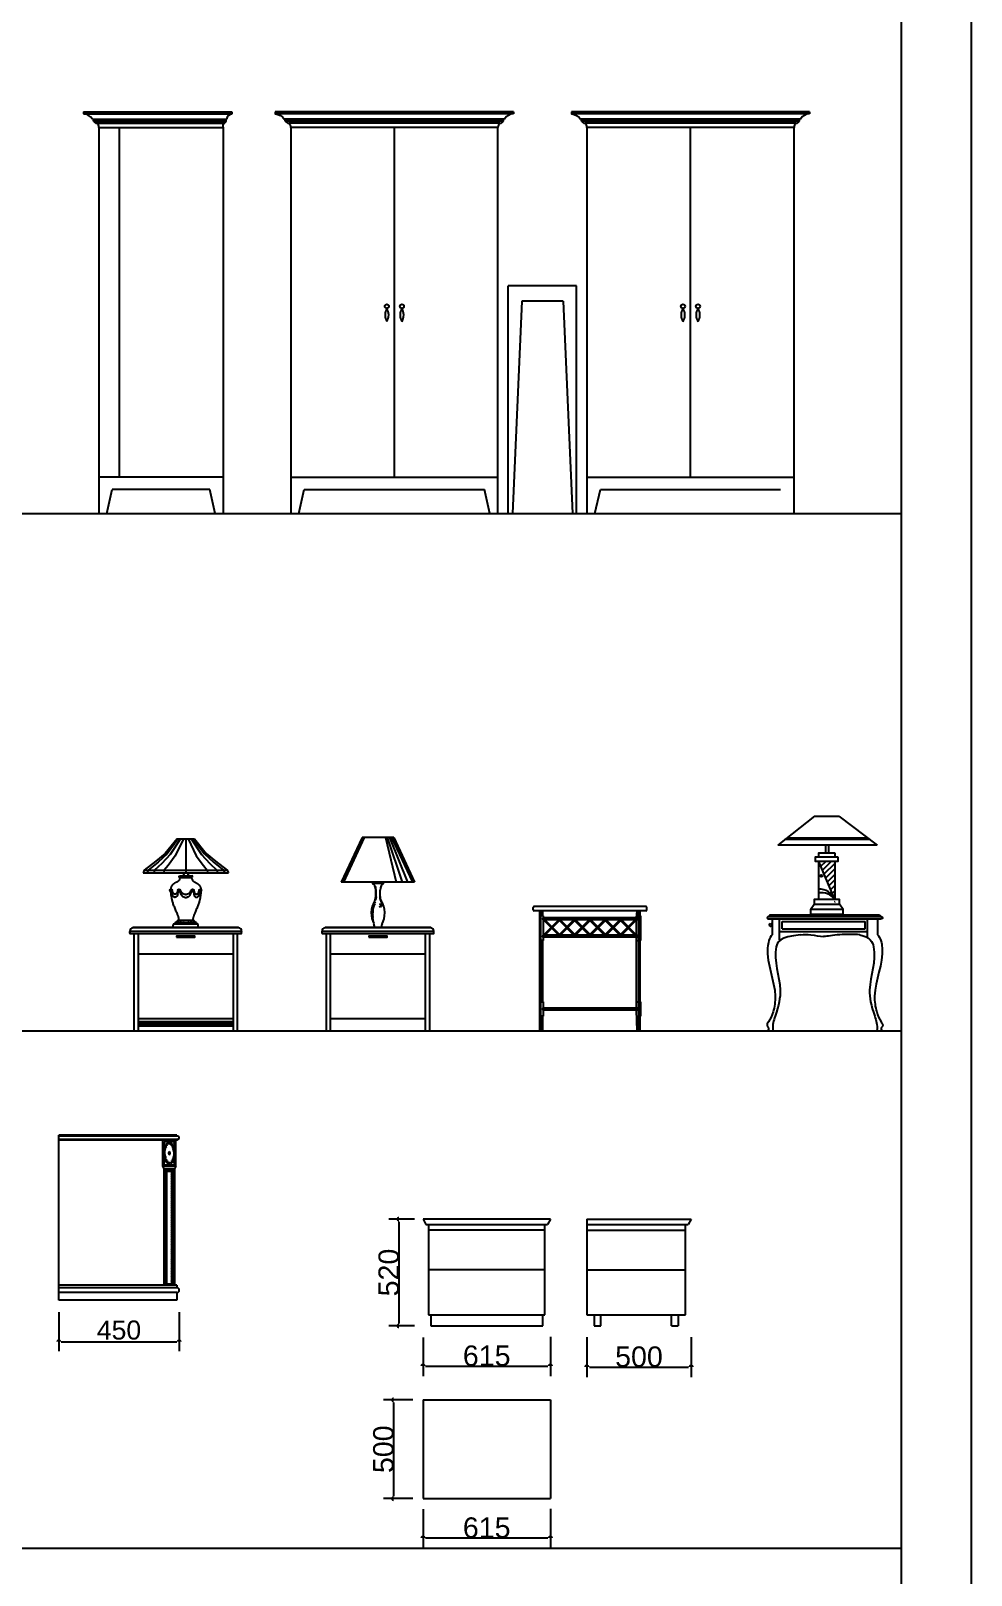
# Model space of a CAD drawing. Header units: inches. Extents: x 6.9 to 49.4, y 11.8 to 36.5.
# Drawn here: x 44.82 to 49.37, y 17.29 to 24.76 of the extents above; entities that cross this region are included whole.
import ezdxf

# ---------------------------------------------------------------- set-up
doc = ezdxf.new("R2010")
doc.units = ezdxf.units.IN
doc.header["$MEASUREMENT"] = 0
for name, color, linetype in [('02', 2, 'Continuous'), ('1', 1, 'Continuous'), ('4', 4, 'Continuous'), ('kadrbm', 4, 'Continuous')]:
    doc.layers.add(name, color=color, linetype=linetype)
doc.styles.get("Standard").update_dxf_attribs({"font": 'arial.ttf'})

# ---------------------------------------------------------------- blocks, each defined once
blk = doc.blocks.new('kadrbm')
at = {"layer": 'kadrbm', "color": 4}
blk.add_lwpolyline([(0, 0), (0, 24.7972), (21, 24.7972), (21, 0), (0, 0)], close=True, dxfattribs=at)
blk.add_lwpolyline([(20.6631, 0.3257), (20.6631, 24.4603), (0.3369, 24.4603), (0.3369, 0.3257), (20.6631, 0.3257)], dxfattribs=at)

msp = doc.modelspace()

# ---------------------------------------------------------------- linework, layer by layer
at = {"layer": '02'}
for p, q in [((45.5723, 20.8509), (45.5723, 20.6869)), ((46.4235, 20.8574), (46.3231, 20.6425)), ((46.4345, 20.8574), (46.3342, 20.6425)), ((46.5773, 20.8574), (46.4235, 20.8574)), ((46.5375, 20.8574), (46.5884, 20.6425)), ((46.5456, 20.8574), (46.6169, 20.6425)), ((46.5566, 20.8574), (46.644, 20.6425)), ((46.5663, 20.8574), (46.6667, 20.6425)), ((46.5773, 20.8574), (46.6777, 20.6425)), ((48.8762, 20.8474), (48.4659, 20.8477)), ((48.8664, 20.8548), (48.4753, 20.8551)), ((45.372, 20.6999), (45.7727, 20.6999)), ((45.3907, 20.6999), (45.386, 20.6869)), ((45.4216, 20.6999), (45.4185, 20.6869)), ((45.4683, 20.6999), (45.4666, 20.6869)), ((45.6764, 20.6999), (45.6781, 20.6869)), ((45.7231, 20.6999), (45.7262, 20.6869)), ((45.754, 20.6999), (45.7587, 20.6869)), ((45.5433, 20.6649), (45.6013, 20.6649)), ((46.6777, 20.6425), (46.3231, 20.6425)), ((46.4745, 20.6379), (46.5264, 20.6379)), ((46.4745, 20.6379), (46.4745, 20.6337)), ((46.4745, 20.6337), (46.4745, 20.6337)), ((46.4895, 20.5727), (46.4895, 20.6037)), ((46.4919, 20.5727), (46.4919, 20.6037)), ((46.5114, 20.5727), (46.5114, 20.6037)), ((46.5264, 20.6379), (46.5264, 20.6337)), ((46.5264, 20.6337), (46.5264, 20.6337)), ((46.51, 20.5213), (46.5109, 20.5262)), ((46.512, 20.5191), (46.51, 20.5213)), ((46.5109, 20.5262), (46.5135, 20.524)), ((46.5112, 20.5346), (46.5128, 20.5413)), ((46.5137, 20.5311), (46.5112, 20.5346)), ((46.5135, 20.524), (46.512, 20.5191)), ((46.5127, 20.5413), (46.5151, 20.5378)), ((46.5168, 20.5246), (46.5137, 20.5311)), ((46.5151, 20.5378), (46.519, 20.5293)), ((46.519, 20.5293), (46.5168, 20.5246)), ((45.5243, 20.4469), (45.6203, 20.4469)), ((45.5357, 20.4579), (45.609, 20.4579)), ((47.2867, 20.3595), (47.2867, 20.4795)), ((47.2897, 20.4795), (47.2897, 20.5039)), ((47.2967, 20.4795), (47.2967, 20.5039)), ((47.2997, 20.4695), (47.2997, 20.4795)), ((47.7497, 20.4695), (47.2997, 20.4695)), ((47.2997, 20.3855), (47.2997, 20.4595)), ((47.3735, 20.4595), (47.2997, 20.3857)), ((47.3735, 20.3857), (47.2997, 20.4595)), ((47.7497, 20.4595), (47.2997, 20.4595)), ((47.3809, 20.3857), (47.3071, 20.4595)), ((47.3809, 20.4595), (47.3071, 20.3857)), ((47.3735, 20.4595), (47.4473, 20.3857)), ((47.3735, 20.3857), (47.4473, 20.4595)), ((47.3809, 20.3857), (47.4547, 20.4595)), ((47.3809, 20.4595), (47.4547, 20.3857)), ((47.521, 20.4595), (47.4473, 20.3857)), ((47.521, 20.3857), (47.4473, 20.4595)), ((47.5284, 20.3857), (47.4547, 20.4595)), ((47.5284, 20.4595), (47.4547, 20.3857)), ((47.521, 20.4595), (47.5948, 20.3857)), ((47.521, 20.3857), (47.5948, 20.4595)), ((47.5284, 20.3857), (47.6022, 20.4595)), ((47.5284, 20.4595), (47.6022, 20.3857)), ((47.6686, 20.4595), (47.5948, 20.3857)), ((47.6686, 20.3857), (47.5948, 20.4595)), ((47.676, 20.3857), (47.6022, 20.4595)), ((47.676, 20.4595), (47.6022, 20.3857)), ((47.6686, 20.4595), (47.7424, 20.3857)), ((47.6686, 20.3857), (47.7424, 20.4595)), ((47.676, 20.3857), (47.7497, 20.4595)), ((47.676, 20.4595), (47.7497, 20.3857)), ((47.7497, 20.4695), (47.7527, 20.5039)), ((47.7497, 20.4795), (47.7697, 20.4795)), ((47.7497, 20.3855), (47.7497, 20.4595)), ((47.7597, 19.9239), (47.7597, 20.5039)), ((48.3873, 20.4758), (48.9308, 20.4758)), ((48.4405, 20.3637), (48.4405, 20.4642)), ((48.4525, 20.4522), (48.8535, 20.4522)), ((48.4525, 20.4162), (48.4525, 20.4522)), ((48.8535, 20.4162), (48.8535, 20.4522)), ((48.8655, 20.3734), (48.8655, 20.4642)), ((45.8423, 20.4029), (45.3023, 20.4029)), ((45.8273, 20.4209), (45.3173, 20.4209)), ((45.3423, 20.3939), (45.3423, 19.9239)), ((45.8023, 19.9239), (45.8023, 20.3939)), ((46.7704, 20.4029), (46.2304, 20.4029)), ((46.7554, 20.4209), (46.2454, 20.4209)), ((46.2704, 20.3939), (46.2704, 19.9239)), ((46.4838, 20.4251), (46.4838, 20.4239)), ((46.5171, 20.4251), (46.5171, 20.4239)), ((46.7304, 19.9239), (46.7304, 20.3939)), ((47.7497, 20.3855), (47.2997, 20.3855)), ((47.2997, 20.3595), (47.2997, 20.3755)), ((47.7497, 20.3755), (47.2997, 20.3755)), ((47.7497, 20.0339), (47.7497, 20.3755)), ((48.4008, 20.4388), (48.4047, 20.4388)), ((48.4008, 20.4322), (48.4047, 20.4322)), ((48.4405, 20.4042), (48.8655, 20.4042)), ((48.4525, 20.4162), (48.8535, 20.4162)), ((47.2897, 20.0639), (47.2897, 20.3595)), ((47.2967, 20.0639), (47.2967, 20.3595)), ((47.7497, 20.3595), (47.7697, 20.3595)), ((45.8023, 20.2939), (45.3423, 20.2939)), ((46.7304, 20.2939), (46.2704, 20.2939)), ((47.2867, 19.9939), (47.2867, 20.0639)), ((47.2997, 20.0339), (47.2997, 20.0639)), ((47.7497, 20.0339), (47.2997, 20.0339)), ((47.7497, 20.0239), (47.2997, 20.0239)), ((47.2997, 19.9939), (47.2997, 20.0239)), ((47.7497, 20.0639), (47.7697, 20.0639)), ((47.7527, 19.9239), (47.7497, 20.0239)), ((45.3423, 19.9839), (45.8023, 19.9839)), ((45.3423, 19.9684), (45.8023, 19.9684)), ((45.3423, 19.9638), (45.8023, 19.9638)), ((45.3423, 19.9538), (45.8023, 19.9538)), ((45.3423, 19.9483), (45.8023, 19.9483)), ((46.2704, 19.9839), (46.7304, 19.9839)), ((47.2897, 19.9239), (47.2897, 19.9939)), ((47.2967, 19.9239), (47.2967, 19.9939)), ((47.7497, 19.9939), (47.7697, 19.9939))]:
    msp.add_line(p, q, dxfattribs=at)
for points in [[(45.5363, 20.8509), (45.482, 20.7789), (45.4384, 20.7392), (45.3907, 20.6999)], [(45.5463, 20.8509), (45.4971, 20.7753), (45.4563, 20.7328), (45.4216, 20.6999)], [(45.5613, 20.8509), (45.5219, 20.7697), (45.4868, 20.7224), (45.4683, 20.6999)], [(45.5833, 20.8509), (45.6228, 20.7697), (45.6579, 20.7224), (45.6764, 20.6999)], [(45.5983, 20.8509), (45.6476, 20.7753), (45.6884, 20.7328), (45.7231, 20.6999)], [(45.6083, 20.8509), (45.6627, 20.7789), (45.7063, 20.7392), (45.754, 20.6999)]]:
    msp.add_lwpolyline(points, dxfattribs=at)
msp.add_lwpolyline([(46.4562, 20.3763), (46.5446, 20.3763), (46.5446, 20.3812), (46.4562, 20.3812)], close=True, dxfattribs=at)
for centre, radius, start, end in [((48.632, 20.5283), 0.0802, 22.09068, 92.03274), ((48.6428, 20.5133), 0.0779, 35.3956, 100.08999), ((45.5602, 20.4354), 0.0301, 131.76191, 157.60308), ((45.5743, 20.4386), 0.0301, 140.16696, 163.99899), ((45.589, 20.4425), 0.0301, 149.24121, 171.5743), ((45.5557, 20.4425), 0.0301, 8.4257, 30.75879), ((45.5704, 20.4386), 0.0301, 16.00101, 39.83304), ((45.5845, 20.4354), 0.0301, 22.39692, 48.23809), ((47.2997, 20.4645), 0.005, 90, 270), ((47.7497, 20.4645), 0.005, 270, 90), ((47.2997, 20.3805), 0.005, 90, 270), ((47.7497, 20.3805), 0.005, 270, 90), ((47.2997, 20.0289), 0.005, 90, 270), ((47.7497, 20.0289), 0.005, 270, 90)]:
    msp.add_arc(centre, radius, start, end, dxfattribs=at)
for centre, major_axis, start_param, end_param in [((46.4745, 20.6037), (0, 0.03), 4.712389, 6.283185), ((46.4745, 20.6037), (0, 0.0333), 4.712389, 5.259401), ((46.5264, 20.6037), (0, 0.03), 0, 1.570796), ((46.5004, 20.4923), (0, 0.0624), 0.97414, 2.279072), ((46.5004, 20.4923), (0, 0.0641), 0.573059, 2.471154), ((46.5004, 20.4923), (0, 0.0542), 0.573059, 1.957057), ((46.5004, 20.4923), (0, 0.0542), 0.573059, 1.699381), ((46.5004, 20.4923), (0, 0.0525), 0.95185, 1.797251), ((46.4745, 20.5727), (0, 0.03), 3.714652, 4.712389), ((46.4745, 20.5727), (0, 0.0383), 3.714652, 3.974162), ((46.4745, 20.5727), (0, 0.0333), 4.099622, 4.712389), ((46.4745, 20.5727), (0, 0.0317), 4.204914, 4.712389), ((46.4745, 20.5727), (0, 0.0366), 4.296488, 4.712389), ((46.4745, 20.5727), (0, 0.035), 4.451803, 4.712389), ((46.5264, 20.5727), (0, 0.0333), 1.570796, 2.568533), ((46.5264, 20.5727), (0, 0.03), 1.570796, 2.568533), ((46.5004, 20.4923), (0, 0.0658), 3.812032, 5.710126), ((46.5004, 20.4923), (0, 0.0608), 1.168677, 2.204777), ((46.5004, 20.4923), (0, 0.0591), 1.312097, 2.180282), ((46.5004, 20.4923), (0, 0.0558), 1.642323, 2.104323), ((46.5004, 20.4923), (0, 0.0542), 1.734355, 1.930218), ((46.5004, 20.4923), (0, 0.0509), 1.234904, 1.75619), ((46.4738, 20.4251), (0, 0.02), 4.712389, 5.612746), ((46.5271, 20.4251), (0, 0.02), 0.670439, 1.570796)]:
    msp.add_ellipse(centre, major_axis=major_axis, ratio=0.5, start_param=start_param, end_param=end_param, dxfattribs=at)
msp.add_ellipse((48.3963, 20.4355), major_axis=(0, 0.008), ratio=0.621546, dxfattribs=at)
at = {"layer": '1'}
for p, q in [((45.0781, 24.3639), (45.7956, 24.3639)), ((45.0781, 24.3639), (45.0781, 24.3539)), ((45.0781, 24.3539), (45.7956, 24.3539)), ((45.1213, 24.3289), (45.7698, 24.3289)), ((45.1262, 24.3189), (45.1262, 24.3289)), ((45.7672, 24.3189), (45.7672, 24.3289)), ((47.1549, 24.3639), (46.0049, 24.3639)), ((47.1549, 24.3539), (46.0049, 24.3539)), ((47.1117, 24.3289), (46.0481, 24.3289)), ((46.053, 24.3189), (46.053, 24.3289)), ((47.1068, 24.3189), (47.1068, 24.3289)), ((47.1549, 24.3639), (47.1549, 24.3539)), ((48.5849, 24.3639), (47.4349, 24.3639)), ((48.5849, 24.3539), (47.4349, 24.3539)), ((48.5417, 24.3289), (47.4781, 24.3289)), ((47.483, 24.3189), (47.483, 24.3289)), ((48.5368, 24.3189), (48.5368, 24.3289)), ((48.5849, 24.3639), (48.5849, 24.3539)), ((45.1262, 24.3189), (45.7672, 24.3189)), ((45.1431, 24.3089), (45.7561, 24.3089)), ((45.1531, 24.2889), (45.1531, 22.4239)), ((45.1531, 24.2889), (45.7531, 24.2889)), ((45.2531, 22.5989), (45.2531, 24.2889)), ((45.7531, 24.2889), (45.7531, 22.4239)), ((47.1068, 24.3189), (46.053, 24.3189)), ((47.0899, 24.3089), (46.0699, 24.3089)), ((47.0799, 24.2889), (46.0799, 24.2889)), ((46.0799, 24.2889), (46.0799, 22.4239)), ((46.5799, 22.5989), (46.5799, 24.2889)), ((47.0799, 22.4239), (47.0799, 24.2889)), ((48.5368, 24.3189), (47.483, 24.3189)), ((48.5199, 24.3089), (47.4999, 24.3089)), ((48.5099, 24.2889), (47.5099, 24.2889)), ((47.5099, 24.2889), (47.5099, 22.4239)), ((48.0099, 22.5989), (48.0099, 24.2889)), ((48.5099, 22.4239), (48.5099, 24.2889)), ((47.1299, 22.4239), (47.1299, 23.5239)), ((47.4599, 23.5239), (47.1299, 23.5239)), ((47.4599, 22.4239), (47.4599, 23.5239)), ((47.1949, 23.4489), (47.1499, 22.4239)), ((47.3949, 23.4489), (47.1949, 23.4489)), ((47.3949, 23.4489), (47.4399, 22.4239)), ((45.7531, 22.5989), (45.1531, 22.5989)), ((45.1914, 22.4239), (45.2177, 22.5389)), ((45.6885, 22.5389), (45.2177, 22.5389)), ((45.7147, 22.4239), (45.6885, 22.5389)), ((46.0799, 22.5989), (47.0799, 22.5989)), ((46.1183, 22.4239), (46.1445, 22.5389)), ((46.1445, 22.5389), (47.0153, 22.5389)), ((47.0416, 22.4239), (47.0153, 22.5389)), ((47.5099, 22.5989), (48.5099, 22.5989)), ((47.5483, 22.4239), (47.5745, 22.5389)), ((47.5745, 22.5389), (48.4453, 22.5389)), ((28.702, 22.4239), (49.0282, 22.4239)), ((48.6324, 20.7378), (48.6365, 20.7418)), ((48.6398, 20.7186), (48.663, 20.7418)), ((48.6471, 20.6995), (48.6895, 20.7418)), ((48.6545, 20.6803), (48.708, 20.7339)), ((48.6619, 20.6612), (48.708, 20.7073)), ((48.6692, 20.642), (48.708, 20.6808)), ((48.6766, 20.6228), (48.708, 20.6543)), ((48.6839, 20.6037), (48.708, 20.6278)), ((48.6913, 20.5845), (48.708, 20.6013)), ((48.6987, 20.5654), (48.708, 20.5748)), ((48.706, 20.5462), (48.708, 20.5482)), ((28.702, 19.9239), (49.0282, 19.9239)), ((45.5296, 19.4191), (44.959, 19.4191)), ((44.959, 18.6226), (44.959, 19.4191)), ((45.5323, 19.4155), (44.959, 19.4155)), ((45.5296, 19.4191), (45.5296, 19.4155)), ((45.5323, 19.3987), (44.959, 19.3987)), ((45.5323, 19.3951), (44.959, 19.3951)), ((45.4602, 19.3949), (45.4602, 19.2705)), ((45.4681, 19.2767), (45.4681, 19.3887)), ((45.4681, 19.3887), (45.5179, 19.3887)), ((45.4761, 19.3497), (45.4681, 19.3576)), ((45.4753, 19.3456), (45.4681, 19.3508)), ((45.4749, 19.342), (45.4681, 19.3454)), ((45.4746, 19.3387), (45.4681, 19.3408)), ((45.4746, 19.3357), (45.4681, 19.3367)), ((45.4744, 19.3328), (45.4681, 19.3327)), ((45.4744, 19.3298), (45.4681, 19.3288)), ((45.4746, 19.3268), (45.4681, 19.3246)), ((45.4772, 19.3545), (45.4683, 19.3667)), ((45.4791, 19.3601), (45.472, 19.3739)), ((45.482, 19.3664), (45.4773, 19.381)), ((45.4866, 19.3728), (45.4844, 19.3865)), ((45.493, 19.3763), (45.493, 19.3887)), ((45.4993, 19.3728), (45.5015, 19.3866)), ((45.504, 19.3665), (45.5087, 19.3811)), ((45.507, 19.3601), (45.514, 19.374)), ((45.5088, 19.3544), (45.5177, 19.3668)), ((45.51, 19.3496), (45.5179, 19.3576)), ((45.5107, 19.3455), (45.5179, 19.3508)), ((45.5112, 19.3419), (45.5179, 19.3454)), ((45.5114, 19.3298), (45.5179, 19.3287)), ((45.5115, 19.3387), (45.5179, 19.3408)), ((45.5115, 19.3267), (45.5179, 19.3246)), ((45.5116, 19.3356), (45.5179, 19.3366)), ((45.5116, 19.3327), (45.5179, 19.3327)), ((45.5179, 19.2767), (45.5179, 19.3887)), ((45.5242, 19.2698), (45.5242, 19.3951)), ((45.5323, 19.3951), (45.5323, 19.3987)), ((45.4602, 19.2705), (45.4664, 19.258)), ((45.5242, 19.2705), (45.4602, 19.2705)), ((45.4664, 19.258), (45.5184, 19.258)), ((45.4664, 19.258), (45.4664, 18.6947)), ((45.4749, 19.3235), (45.4681, 19.32)), ((45.4753, 19.3199), (45.4681, 19.3146)), ((45.476, 19.3158), (45.4681, 19.3078)), ((45.4681, 19.2767), (45.5179, 19.2767)), ((45.4772, 19.311), (45.4683, 19.2987)), ((45.4791, 19.3053), (45.472, 19.2914)), ((45.4726, 19.2518), (45.5099, 19.2518)), ((45.4726, 19.2518), (45.4726, 18.6947)), ((45.482, 19.2989), (45.4774, 19.2843)), ((45.4867, 19.2926), (45.4846, 19.2788)), ((45.493, 19.2767), (45.493, 19.2891)), ((45.4994, 19.2927), (45.5016, 19.2789)), ((45.504, 19.2989), (45.5088, 19.2844)), ((45.507, 19.3053), (45.5141, 19.2915)), ((45.5088, 19.311), (45.5178, 19.2987)), ((45.5099, 19.3158), (45.5179, 19.3078)), ((45.5099, 19.2518), (45.5099, 18.6947)), ((45.5107, 19.3198), (45.5179, 19.3146)), ((45.5112, 19.3234), (45.5179, 19.32)), ((45.5242, 19.2698), (45.5182, 19.2577)), ((45.5182, 19.2577), (45.5182, 18.6947)), ((45.4788, 19.2456), (45.5037, 19.2456)), ((45.4788, 19.2456), (45.4788, 18.7011)), ((45.5037, 19.2456), (45.5037, 18.7011)), ((46.6772, 19.0138), (46.5531, 19.0138)), ((46.6026, 18.5104), (46.6026, 19.0014)), ((47.3332, 19.0138), (46.7182, 19.0138)), ((46.7182, 19.0138), (46.732, 18.9873)), ((46.732, 18.9873), (47.3195, 18.9873)), ((46.7447, 18.9873), (46.7447, 18.551)), ((47.3067, 18.9608), (46.7447, 18.9608)), ((47.3067, 18.551), (47.3067, 18.9873)), ((47.3332, 19.0138), (47.3195, 18.9873)), ((47.5092, 19.0138), (48.0129, 19.0138)), ((47.5092, 19.0138), (47.5092, 18.551)), ((47.5092, 18.9873), (47.9991, 18.9873)), ((47.5092, 18.9608), (47.9864, 18.9608)), ((47.9864, 18.551), (47.9864, 18.9873)), ((48.0129, 19.0138), (47.9991, 18.9873)), ((47.3067, 18.7692), (46.7447, 18.7692)), ((47.5092, 18.7692), (47.9864, 18.7692)), ((45.5287, 18.6947), (44.959, 18.6947)), ((45.5287, 18.6827), (44.959, 18.6827)), ((45.5287, 18.6586), (44.959, 18.6586)), ((45.4788, 18.701), (45.5037, 18.701)), ((45.5287, 18.6947), (45.5287, 18.6827)), ((45.5287, 18.6586), (45.5287, 18.6226)), ((45.5287, 18.6226), (44.959, 18.6226)), ((44.959, 18.5641), (44.959, 18.3758)), ((45.5408, 18.5651), (45.5408, 18.3758)), ((46.7447, 18.551), (47.3067, 18.551)), ((46.7553, 18.551), (46.7553, 18.498)), ((47.2961, 18.498), (47.2961, 18.551)), ((47.5092, 18.551), (47.9864, 18.551)), ((47.545, 18.551), (47.545, 18.498)), ((47.5768, 18.498), (47.5768, 18.551)), ((47.9188, 18.498), (47.9188, 18.551)), ((47.9506, 18.551), (47.9506, 18.498)), ((46.6772, 18.498), (46.5531, 18.498)), ((46.7182, 18.4424), (46.7182, 18.2545)), ((46.7553, 18.498), (47.2961, 18.498)), ((47.3332, 18.4446), (47.3332, 18.2545)), ((47.5092, 18.4443), (47.5092, 18.2498)), ((47.545, 18.498), (47.5768, 18.498)), ((47.9188, 18.498), (47.9506, 18.498)), ((48.0129, 18.4443), (48.0129, 18.2498)), ((44.9705, 18.4218), (45.5293, 18.4218)), ((46.7306, 18.3039), (47.3209, 18.3039)), ((47.5216, 18.2993), (48.0005, 18.2993)), ((46.6688, 18.1406), (46.5273, 18.1406)), ((46.7182, 18.1406), (46.7182, 17.6634)), ((46.7182, 18.1406), (47.3332, 18.1406)), ((47.3332, 18.1406), (47.3332, 17.6634)), ((46.5768, 17.6758), (46.5768, 18.1282)), ((46.6688, 17.6634), (46.5273, 17.6634)), ((46.7182, 17.6634), (47.3332, 17.6634)), ((46.7182, 17.6118), (46.7182, 17.4239)), ((47.3332, 17.614), (47.3332, 17.4239)), ((46.7306, 17.4733), (47.3209, 17.4733)), ((28.702, 17.4239), (49.0282, 17.4239))]:
    msp.add_line(p, q, dxfattribs=at)
for points in [[(45.7956, 24.3639), (45.7956, 24.3539, 0.345749), (45.7698, 24.3289)], [(46.0049, 24.3639), (46.0049, 24.3539, -0.248632), (46.0481, 24.3289)], [(47.4349, 24.3639), (47.4349, 24.3539, -0.248632), (47.4781, 24.3289)]]:
    msp.add_lwpolyline(points, format="xyb", dxfattribs=at)
for points, const_width in [([(46.6026, 19.02, 1), (46.6026, 19.0076)], 0.0124), ([(46.6026, 18.5042, 1), (46.6026, 18.4918, 1)], 0.0124), ([(44.9533, 18.4218, -1), (44.9648, 18.4218)], 0.0115), ([(45.535, 18.4218, -1), (45.5465, 18.4218, -1)], 0.0115), ([(46.7244, 18.3039, 1), (46.712, 18.3039, 1)], 0.0124), ([(47.3394, 18.3039, 1), (47.327, 18.3039)], 0.0124), ([(47.5154, 18.2993, 1), (47.503, 18.2993, 1)], 0.0124), ([(48.0191, 18.2993, 1), (48.0067, 18.2993)], 0.0124), ([(46.5768, 18.1468, 1), (46.5768, 18.1344)], 0.0124), ([(46.5768, 17.6696, 1), (46.5768, 17.6572, 1)], 0.0124), ([(46.7244, 17.4733, 1), (46.712, 17.4733, 1)], 0.0124), ([(47.3394, 17.4733, 1), (47.327, 17.4733)], 0.0124)]:
    msp.add_lwpolyline(points, format="xyb", dxfattribs=dict(at, const_width=const_width))
for centre, radius in [((46.5435, 23.4239), 0.01), ((46.6163, 23.4239), 0.01), ((47.9735, 23.4239), 0.01), ((48.0463, 23.4239), 0.01), ((45.4757, 19.2487), 0.00311), ((45.4851, 19.2487), 0.00311), ((45.4975, 19.2487), 0.00311), ((45.5068, 19.2487), 0.00311), ((45.4757, 19.2394), 0.00311), ((45.4757, 19.23), 0.00311), ((45.4757, 19.2207), 0.00311), ((45.4757, 19.2114), 0.00311), ((45.4757, 19.202), 0.00311), ((45.4757, 19.1927), 0.00311), ((45.4757, 19.1834), 0.00311), ((45.4757, 19.174), 0.00311), ((45.5068, 19.2394), 0.00311), ((45.5068, 19.23), 0.00311), ((45.5068, 19.2207), 0.00311), ((45.5068, 19.2114), 0.00311), ((45.5068, 19.202), 0.00311), ((45.5068, 19.1927), 0.00311), ((45.5068, 19.1834), 0.00311), ((45.5068, 19.174), 0.00311), ((45.4757, 19.1647), 0.00311), ((45.4757, 19.1554), 0.00311), ((45.4757, 19.146), 0.00311), ((45.4757, 19.1367), 0.00311), ((45.4757, 19.1274), 0.00311), ((45.4757, 19.118), 0.00311), ((45.4757, 19.1087), 0.00311), ((45.4757, 19.0993), 0.00311), ((45.5068, 19.1647), 0.00311), ((45.5068, 19.1554), 0.00311), ((45.5068, 19.146), 0.00311), ((45.5068, 19.1367), 0.00311), ((45.5068, 19.1274), 0.00311), ((45.5068, 19.118), 0.00311), ((45.5068, 19.1087), 0.00311), ((45.5068, 19.0993), 0.00311), ((45.4757, 19.09), 0.00311), ((45.4757, 19.0807), 0.00311), ((45.4757, 19.0713), 0.00311), ((45.4757, 19.062), 0.00311), ((45.4757, 19.0527), 0.00311), ((45.4757, 19.0433), 0.00311), ((45.4757, 19.034), 0.00311), ((45.4757, 19.0247), 0.00311), ((45.5068, 19.09), 0.00311), ((45.5068, 19.0807), 0.00311), ((45.5068, 19.0713), 0.00311), ((45.5068, 19.062), 0.00311), ((45.5068, 19.0527), 0.00311), ((45.5068, 19.0433), 0.00311), ((45.5068, 19.034), 0.00311), ((45.5068, 19.0247), 0.00311), ((45.4757, 19.0153), 0.00311), ((45.4757, 19.006), 0.00311), ((45.4757, 18.9967), 0.00311), ((45.4757, 18.9873), 0.00311), ((45.4757, 18.978), 0.00311), ((45.4757, 18.9687), 0.00311), ((45.4757, 18.9593), 0.00311), ((45.4757, 18.95), 0.00311), ((45.5068, 19.0153), 0.00311), ((45.5068, 19.006), 0.00311), ((45.5068, 18.9967), 0.00311), ((45.5068, 18.9873), 0.00311), ((45.5068, 18.978), 0.00311), ((45.5068, 18.9687), 0.00311), ((45.5068, 18.9593), 0.00311), ((45.5068, 18.95), 0.00311), ((45.4757, 18.9407), 0.00311), ((45.4757, 18.9313), 0.00311), ((45.4757, 18.922), 0.00311), ((45.4757, 18.9127), 0.00311), ((45.4757, 18.9033), 0.00311), ((45.4757, 18.894), 0.00311), ((45.4757, 18.8847), 0.00311), ((45.4757, 18.8753), 0.00311), ((45.5068, 18.9407), 0.00311), ((45.5068, 18.9313), 0.00311), ((45.5068, 18.922), 0.00311), ((45.5068, 18.9127), 0.00311), ((45.5068, 18.9033), 0.00311), ((45.5068, 18.894), 0.00311), ((45.5068, 18.8847), 0.00311), ((45.5068, 18.8753), 0.00311), ((45.4757, 18.866), 0.00311), ((45.4757, 18.8566), 0.00311), ((45.4757, 18.8473), 0.00311), ((45.4757, 18.838), 0.00311), ((45.4757, 18.8286), 0.00311), ((45.4757, 18.8193), 0.00311), ((45.4757, 18.81), 0.00311), ((45.4757, 18.8006), 0.00311), ((45.5068, 18.866), 0.00311), ((45.5068, 18.8566), 0.00311), ((45.5068, 18.8473), 0.00311), ((45.5068, 18.838), 0.00311), ((45.5068, 18.8286), 0.00311), ((45.5068, 18.8193), 0.00311), ((45.5068, 18.81), 0.00311), ((45.5068, 18.8006), 0.00311), ((45.4757, 18.7913), 0.00311), ((45.4757, 18.782), 0.00311), ((45.4757, 18.7726), 0.00311), ((45.4757, 18.7633), 0.00311), ((45.4757, 18.754), 0.00311), ((45.4757, 18.7446), 0.00311), ((45.4757, 18.736), 0.00311), ((45.4757, 18.7271), 0.00311), ((45.5068, 18.7913), 0.00311), ((45.5068, 18.782), 0.00311), ((45.5068, 18.7726), 0.00311), ((45.5068, 18.7633), 0.00311), ((45.5068, 18.754), 0.00311), ((45.5068, 18.7446), 0.00311), ((45.5068, 18.736), 0.00311), ((45.5068, 18.7271), 0.00311), ((45.4757, 18.7182), 0.00311), ((45.4757, 18.7097), 0.00311), ((45.4757, 18.7011), 0.00311), ((45.4848, 18.6979), 0.00311), ((45.4977, 18.6979), 0.00311), ((45.5068, 18.7182), 0.00311), ((45.5068, 18.7097), 0.00311), ((45.5068, 18.7011), 0.00311)]:
    msp.add_circle(centre, radius, dxfattribs=at)
for centre, radius, start, end in [((45.0761, 24.3007), 0.0533, 32.02708, 87.87677), ((47.1569, 24.3007), 0.0533, 92.12323, 147.97292), ((48.5869, 24.3007), 0.0533, 92.12323, 147.97292), ((45.1437, 24.3292), 0.0203, 210.49299, 268.27302), ((45.1256, 24.2877), 0.0275, 2.62198, 50.50813), ((45.7747, 24.2959), 0.0228, 145.02665, 197.79595), ((45.7551, 24.3212), 0.0123, 274.62521, 349.50035), ((46.0705, 24.3292), 0.0203, 210.49299, 268.27302), ((46.0524, 24.2877), 0.0275, 2.62198, 50.50813), ((47.1074, 24.2877), 0.0275, 129.49187, 177.37802), ((47.0893, 24.3292), 0.0203, 271.72698, 329.50701), ((47.5005, 24.3292), 0.0203, 210.49299, 268.27302), ((47.4824, 24.2877), 0.0275, 2.62198, 50.50813), ((48.5374, 24.2877), 0.0275, 129.49187, 177.37802), ((48.5193, 24.3292), 0.0203, 271.72698, 329.50701), ((46.5956, 23.3823), 0.0609, 148.75614, 211.24386), ((46.4915, 23.3823), 0.0609, 328.75614, 31.24386), ((46.6684, 23.3823), 0.0609, 148.75614, 211.24386), ((46.5642, 23.3823), 0.0609, 328.75614, 31.24386), ((48.0256, 23.3823), 0.0609, 148.75614, 211.24386), ((47.9215, 23.3823), 0.0609, 328.75614, 31.24386), ((48.0984, 23.3823), 0.0609, 148.75614, 211.24386), ((47.9942, 23.3823), 0.0609, 328.75614, 31.24386), ((45.5323, 19.4071), 0.00841, 270, 90), ((45.5287, 18.6706), 0.012, 270, 90)]:
    msp.add_arc(centre, radius, start, end, dxfattribs=at)
at = {"layer": '1', "extrusion": (0, 0, -1)}
msp.add_ellipse((45.493, 19.3327), major_axis=(0, 0.00622), ratio=0.6, dxfattribs=at)
at = {"layer": '4'}
for p, q in [((48.6084, 20.9608), (48.4317, 20.8205)), ((48.6084, 20.9608), (48.7267, 20.9608)), ((48.7267, 20.9608), (48.912, 20.8202)), ((45.5303, 20.8509), (45.6143, 20.8509)), ((48.912, 20.8202), (48.4317, 20.8205)), ((48.6612, 20.8203), (48.6612, 20.7832)), ((48.6756, 20.8203), (48.6756, 20.7832)), ((45.3667, 20.6869), (45.778, 20.6869)), ((45.5423, 20.6729), (45.6023, 20.6729)), ((48.7064, 20.5584), (48.6292, 20.7418)), ((47.2497, 20.5089), (47.2497, 20.5189)), ((47.7947, 20.5239), (47.2547, 20.5239)), ((47.7997, 20.5089), (47.7997, 20.5189)), ((48.5891, 20.5091), (48.6065, 20.536)), ((48.7465, 20.5091), (48.729, 20.536)), ((47.7947, 20.5039), (47.2547, 20.5039)), ((47.2997, 20.4795), (47.2797, 20.4795)), ((47.2827, 19.9239), (47.2827, 20.5039)), ((47.7667, 20.4795), (47.7667, 20.5039)), ((47.7697, 20.3595), (47.7697, 20.4795)), ((48.3879, 20.4642), (48.9293, 20.4642)), ((48.3967, 20.4842), (48.9213, 20.4842)), ((48.3967, 20.4842), (48.3967, 20.4818)), ((48.4047, 20.4642), (48.4047, 20.3882)), ((48.9133, 20.4642), (48.9133, 20.3882)), ((48.9213, 20.4842), (48.9213, 20.4818)), ((45.3023, 20.4029), (45.3023, 20.4059)), ((45.3023, 20.3959), (45.3023, 20.3999)), ((45.3043, 20.3939), (45.8403, 20.3939)), ((45.3173, 20.4229), (45.3173, 20.4209)), ((45.3183, 20.4239), (45.8263, 20.4239)), ((45.3223, 20.3939), (45.3223, 19.9239)), ((45.5123, 20.4239), (45.5123, 20.4359)), ((45.5173, 20.4409), (45.6273, 20.4409)), ((45.6323, 20.4239), (45.6323, 20.4359)), ((45.8223, 19.9239), (45.8223, 20.3939)), ((45.8273, 20.4229), (45.8273, 20.4209)), ((45.8423, 20.4029), (45.8423, 20.4059)), ((45.8423, 20.3959), (45.8423, 20.3999)), ((46.2304, 20.3959), (46.2304, 20.4059)), ((46.2324, 20.3939), (46.7684, 20.3939)), ((46.2454, 20.4229), (46.2454, 20.4209)), ((46.2464, 20.4239), (46.7544, 20.4239)), ((46.2504, 20.3939), (46.2504, 19.9239)), ((46.7504, 19.9239), (46.7504, 20.3939)), ((46.7554, 20.4229), (46.7554, 20.4209)), ((46.7704, 20.3959), (46.7704, 20.4059)), ((47.2997, 20.3595), (47.2797, 20.3595)), ((47.7667, 20.0639), (47.7667, 20.3595)), ((47.2797, 20.0639), (47.2997, 20.0639)), ((47.7697, 19.9939), (47.7697, 20.0639)), ((45.3223, 19.9239), (45.8223, 19.9239)), ((46.2504, 19.9239), (46.7504, 19.9239)), ((47.2997, 19.9939), (47.2797, 19.9939)), ((47.7667, 19.9239), (47.7667, 19.9939))]:
    msp.add_line(p, q, dxfattribs=at)
for points in [[(45.5303, 20.8509), (45.4733, 20.7809), (45.4283, 20.7429), (45.372, 20.6999), (45.3667, 20.6869)], [(45.6143, 20.8509), (45.6713, 20.7809), (45.7163, 20.7429), (45.7727, 20.6999), (45.778, 20.6869)], [(48.6292, 20.7643), (48.6292, 20.7832), (48.7064, 20.7832)], [(48.7064, 20.7832), (48.7064, 20.7643)], [(45.5433, 20.6649), (45.5413, 20.6659), (45.5403, 20.6679), (45.5403, 20.6709), (45.5423, 20.6729)], [(45.5593, 20.6869), (45.5593, 20.6849), (45.5613, 20.6829), (45.5623, 20.6799), (45.5613, 20.6759), (45.5593, 20.6729)], [(45.5853, 20.6869), (45.5853, 20.6849), (45.5833, 20.6829), (45.5823, 20.6799), (45.5833, 20.6759), (45.5853, 20.6729)], [(45.6013, 20.6649), (45.6033, 20.6659), (45.6043, 20.6679), (45.6043, 20.6709), (45.6023, 20.6729)], [(48.6292, 20.5584), (48.6292, 20.7418)], [(48.7064, 20.7418), (48.7064, 20.5584)], [(45.4988, 20.5975), (45.4989, 20.5957), (45.4992, 20.5929), (45.4995, 20.5899), (45.5, 20.5867), (45.5004, 20.5833), (45.501, 20.5797), (45.5015, 20.5761), (45.5021, 20.5724), (45.5027, 20.5688), (45.5033, 20.5653), (45.504, 20.5618), (45.5046, 20.5584), (45.5053, 20.5551), (45.5061, 20.5517), (45.507, 20.5483), (45.508, 20.5447), (45.5092, 20.5409), (45.5105, 20.5369), (45.512, 20.5327), (45.5137, 20.5282), (45.5156, 20.5236), (45.5175, 20.5189), (45.5194, 20.5142), (45.5214, 20.5095), (45.5233, 20.505), (45.5252, 20.5006), (45.5269, 20.4965), (45.5286, 20.4926), (45.5301, 20.489), (45.5315, 20.4856), (45.5328, 20.4824), (45.5339, 20.4795), (45.5349, 20.4769), (45.5357, 20.4744), (45.5364, 20.4722), (45.5369, 20.4703), (45.5373, 20.4685), (45.5375, 20.4669), (45.5377, 20.4654), (45.5377, 20.4641), (45.5377, 20.463), (45.5375, 20.4619), (45.5373, 20.461), (45.537, 20.4601), (45.5366, 20.4593), (45.5362, 20.4586), (45.5357, 20.4579), (45.5351, 20.4573), (45.5345, 20.4568), (45.5338, 20.4563), (45.533, 20.4558), (45.5322, 20.4552), (45.5313, 20.4546), (45.5302, 20.4537), (45.529, 20.4526), (45.5277, 20.4512), (45.5261, 20.4493), (45.5243, 20.4469)], [(45.5448, 20.6649), (45.5441, 20.6618), (45.5429, 20.6577), (45.5418, 20.6545), (45.5406, 20.652), (45.5393, 20.65), (45.538, 20.6485), (45.5367, 20.6472), (45.5353, 20.646), (45.5338, 20.645), (45.5323, 20.644), (45.5308, 20.6431), (45.5292, 20.6422), (45.5277, 20.6415), (45.5261, 20.6407), (45.5245, 20.6399), (45.523, 20.6392), (45.5214, 20.6384), (45.5199, 20.6376), (45.5184, 20.6368), (45.517, 20.636), (45.5156, 20.6351), (45.5142, 20.6341), (45.5128, 20.6331), (45.5116, 20.632), (45.5103, 20.6308), (45.5091, 20.6296), (45.508, 20.6283), (45.5069, 20.6269), (45.5059, 20.6255), (45.5049, 20.6241), (45.504, 20.6226), (45.5032, 20.6211), (45.5024, 20.6195), (45.5017, 20.618), (45.501, 20.6164), (45.5005, 20.6147), (45.5, 20.6131), (45.4995, 20.6114), (45.4992, 20.6098), (45.499, 20.6084)], [(45.5362, 20.5978), (45.5355, 20.5941), (45.5341, 20.5871), (45.5329, 20.5821), (45.5319, 20.5787), (45.5311, 20.5767), (45.5304, 20.5754), (45.5298, 20.5747), (45.5293, 20.5741), (45.5288, 20.5735), (45.5284, 20.573), (45.5279, 20.5726), (45.5275, 20.5722), (45.5272, 20.5718), (45.5268, 20.5715), (45.5265, 20.5713), (45.5262, 20.571), (45.5259, 20.5708), (45.5256, 20.5706), (45.5253, 20.5705), (45.525, 20.5703), (45.5247, 20.5701), (45.5244, 20.5699), (45.524, 20.5698), (45.5236, 20.5696), (45.5232, 20.5694), (45.5228, 20.5692), (45.5223, 20.569), (45.5218, 20.5688), (45.5213, 20.5687), (45.5208, 20.5686), (45.5203, 20.5686), (45.5199, 20.5686), (45.5194, 20.5687), (45.5189, 20.5688), (45.5184, 20.569), (45.5179, 20.5692), (45.5175, 20.5694), (45.5171, 20.5696), (45.5167, 20.5698), (45.5163, 20.5699), (45.516, 20.5701), (45.5157, 20.5703), (45.5153, 20.5705), (45.515, 20.5707), (45.5146, 20.5709), (45.5143, 20.5711), (45.5138, 20.5714), (45.5134, 20.5718), (45.5129, 20.5722), (45.5124, 20.5726), (45.5118, 20.5731), (45.5113, 20.5737), (45.5107, 20.5743), (45.5102, 20.575), (45.5097, 20.5758), (45.5092, 20.5767), (45.5087, 20.5781), (45.5081, 20.5804), (45.5074, 20.584), (45.5065, 20.5893), (45.5054, 20.5967), (45.5052, 20.5983)], [(45.5333, 20.6029), (45.5326, 20.5999), (45.532, 20.5973), (45.5315, 20.5952), (45.531, 20.5936), (45.5305, 20.5923), (45.5301, 20.5912), (45.5297, 20.5904), (45.5293, 20.5897), (45.529, 20.5891), (45.5286, 20.5885), (45.5282, 20.588), (45.5279, 20.5876), (45.5275, 20.5872), (45.5272, 20.5868), (45.5268, 20.5865), (45.5265, 20.5863), (45.5262, 20.586), (45.5259, 20.5858), (45.5256, 20.5856), (45.5253, 20.5855), (45.525, 20.5853), (45.5247, 20.5851), (45.5244, 20.5849), (45.524, 20.5848), (45.5236, 20.5846), (45.5232, 20.5844), (45.5228, 20.5842), (45.5223, 20.584), (45.5218, 20.5838), (45.5213, 20.5837), (45.5208, 20.5836), (45.5203, 20.5836), (45.5199, 20.5836), (45.5194, 20.5837), (45.5189, 20.5838), (45.5184, 20.584), (45.5179, 20.5842), (45.5175, 20.5844), (45.5171, 20.5846), (45.5167, 20.5848), (45.5163, 20.5849), (45.516, 20.5851), (45.5157, 20.5853), (45.5154, 20.5855), (45.5151, 20.5856), (45.5148, 20.5858), (45.5145, 20.586), (45.5142, 20.5863), (45.5139, 20.5865), (45.5135, 20.5868), (45.5132, 20.5872), (45.5128, 20.5876), (45.5125, 20.588), (45.5121, 20.5885), (45.5117, 20.5891), (45.5113, 20.5897), (45.511, 20.5904), (45.5106, 20.5912), (45.5102, 20.5923), (45.5097, 20.5936), (45.5092, 20.5952), (45.5087, 20.5973), (45.5081, 20.5999), (45.5073, 20.6029)], [(45.5422, 20.5977), (45.544, 20.5937), (45.5474, 20.5868), (45.5499, 20.582), (45.5518, 20.5787), (45.5532, 20.5766), (45.5543, 20.5754), (45.5553, 20.5747), (45.5562, 20.5741), (45.5571, 20.5735), (45.558, 20.573), (45.5589, 20.5725), (45.5598, 20.5721), (45.5607, 20.5717), (45.5616, 20.5713), (45.5625, 20.5709), (45.5635, 20.5706), (45.5644, 20.5702), (45.5653, 20.5698), (45.5662, 20.5695), (45.5671, 20.5692), (45.5679, 20.5689), (45.5687, 20.5686), (45.5693, 20.5684), (45.5699, 20.5683), (45.5704, 20.5681), (45.5709, 20.5681), (45.5712, 20.568), (45.5715, 20.568), (45.5718, 20.5679), (45.5721, 20.5679), (45.5723, 20.5679), (45.5726, 20.5679), (45.5729, 20.5679), (45.5732, 20.568), (45.5735, 20.568), (45.5738, 20.5681), (45.5743, 20.5681), (45.5748, 20.5683), (45.5753, 20.5684), (45.576, 20.5686), (45.5768, 20.5689), (45.5776, 20.5692), (45.5785, 20.5695), (45.5794, 20.5698), (45.5803, 20.5702), (45.5812, 20.5706), (45.5822, 20.5709), (45.5831, 20.5713), (45.584, 20.5717), (45.5849, 20.5721), (45.5858, 20.5725), (45.5867, 20.573), (45.5876, 20.5735), (45.5885, 20.5741), (45.5894, 20.5747), (45.5904, 20.5755), (45.5915, 20.5768), (45.593, 20.5793), (45.595, 20.5835), (45.5978, 20.5898), (45.6014, 20.5984)], [(45.5453, 20.6029), (45.5471, 20.5999), (45.5487, 20.5973), (45.55, 20.5952), (45.5513, 20.5936), (45.5524, 20.5923), (45.5534, 20.5912), (45.5544, 20.5904), (45.5553, 20.5897), (45.5562, 20.5891), (45.5571, 20.5885), (45.558, 20.588), (45.5589, 20.5875), (45.5598, 20.5871), (45.5607, 20.5867), (45.5616, 20.5863), (45.5625, 20.5859), (45.5635, 20.5856), (45.5644, 20.5852), (45.5653, 20.5848), (45.5662, 20.5845), (45.5671, 20.5842), (45.5679, 20.5839), (45.5687, 20.5836), (45.5693, 20.5834), (45.5699, 20.5833), (45.5704, 20.5831), (45.5709, 20.5831), (45.5712, 20.583), (45.5715, 20.583), (45.5718, 20.5829), (45.5721, 20.5829), (45.5723, 20.5829), (45.5726, 20.5829), (45.5729, 20.5829), (45.5732, 20.583), (45.5735, 20.583), (45.5738, 20.5831), (45.5743, 20.5831), (45.5748, 20.5833), (45.5753, 20.5834), (45.576, 20.5836), (45.5768, 20.5839), (45.5776, 20.5842), (45.5785, 20.5845), (45.5794, 20.5848), (45.5803, 20.5852), (45.5812, 20.5856), (45.5822, 20.5859), (45.5831, 20.5863), (45.584, 20.5867), (45.5849, 20.5871), (45.5858, 20.5875), (45.5867, 20.588), (45.5876, 20.5885), (45.5885, 20.5891), (45.5894, 20.5897), (45.5903, 20.5904), (45.5913, 20.5912), (45.5923, 20.5923), (45.5934, 20.5936), (45.5947, 20.5952), (45.596, 20.5973), (45.5976, 20.5999), (45.5993, 20.6029)], [(45.5999, 20.6649), (45.6006, 20.6618), (45.6018, 20.6577), (45.6029, 20.6545), (45.6041, 20.652), (45.6054, 20.65), (45.6067, 20.6485), (45.608, 20.6472), (45.6094, 20.646), (45.6109, 20.645), (45.6124, 20.644), (45.6139, 20.6431), (45.6155, 20.6422), (45.617, 20.6415), (45.6186, 20.6407), (45.6202, 20.6399), (45.6217, 20.6392), (45.6233, 20.6384), (45.6248, 20.6376), (45.6263, 20.6368), (45.6277, 20.636), (45.6291, 20.6351), (45.6305, 20.6341), (45.6318, 20.6331), (45.6331, 20.632), (45.6344, 20.6308), (45.6356, 20.6296), (45.6367, 20.6283), (45.6378, 20.6269), (45.6388, 20.6255), (45.6398, 20.6241), (45.6407, 20.6226), (45.6415, 20.6211), (45.6423, 20.6195), (45.643, 20.618), (45.6437, 20.6164), (45.6442, 20.6147), (45.6447, 20.6131), (45.6452, 20.6114), (45.6455, 20.6098), (45.6457, 20.6084)], [(45.6459, 20.5975), (45.6458, 20.5957), (45.6455, 20.5929), (45.6452, 20.5899), (45.6447, 20.5867), (45.6443, 20.5833), (45.6437, 20.5797), (45.6432, 20.5761), (45.6426, 20.5724), (45.642, 20.5688), (45.6413, 20.5653), (45.6407, 20.5618), (45.6401, 20.5584), (45.6394, 20.5551), (45.6386, 20.5517), (45.6377, 20.5483), (45.6367, 20.5447), (45.6355, 20.5409), (45.6342, 20.5369), (45.6327, 20.5327), (45.631, 20.5282), (45.6291, 20.5236), (45.6272, 20.5189), (45.6253, 20.5142), (45.6233, 20.5095), (45.6214, 20.505), (45.6195, 20.5006), (45.6178, 20.4965), (45.6161, 20.4926), (45.6146, 20.489), (45.6132, 20.4856), (45.6119, 20.4824), (45.6108, 20.4795), (45.6098, 20.4769), (45.609, 20.4744), (45.6083, 20.4722), (45.6078, 20.4703), (45.6074, 20.4685), (45.6072, 20.4669), (45.607, 20.4654), (45.607, 20.4641), (45.607, 20.463), (45.6072, 20.4619), (45.6074, 20.461), (45.6077, 20.4601), (45.6081, 20.4593), (45.6085, 20.4586), (45.609, 20.4579), (45.6096, 20.4573), (45.6102, 20.4568), (45.6109, 20.4563), (45.6117, 20.4558), (45.6125, 20.4552), (45.6134, 20.4546), (45.6145, 20.4537), (45.6157, 20.4526), (45.617, 20.4512), (45.6186, 20.4493), (45.6203, 20.4469)], [(45.6085, 20.5978), (45.6092, 20.5941), (45.6106, 20.5871), (45.6118, 20.5821), (45.6128, 20.5787), (45.6136, 20.5767), (45.6143, 20.5754), (45.6148, 20.5747), (45.6154, 20.5741), (45.6159, 20.5735), (45.6163, 20.573), (45.6168, 20.5726), (45.6172, 20.5722), (45.6175, 20.5718), (45.6179, 20.5715), (45.6182, 20.5713), (45.6185, 20.571), (45.6188, 20.5708), (45.6191, 20.5706), (45.6194, 20.5705), (45.6197, 20.5703), (45.62, 20.5701), (45.6203, 20.5699), (45.6207, 20.5698), (45.6211, 20.5696), (45.6215, 20.5694), (45.6219, 20.5692), (45.6224, 20.569), (45.6229, 20.5688), (45.6234, 20.5687), (45.6239, 20.5686), (45.6243, 20.5686), (45.6248, 20.5686), (45.6253, 20.5687), (45.6258, 20.5688), (45.6263, 20.569), (45.6268, 20.5692), (45.6272, 20.5694), (45.6276, 20.5696), (45.628, 20.5698), (45.6284, 20.5699), (45.6287, 20.5701), (45.629, 20.5703), (45.6294, 20.5705), (45.6297, 20.5707), (45.6301, 20.5709), (45.6304, 20.5711), (45.6308, 20.5714), (45.6313, 20.5718), (45.6318, 20.5722), (45.6323, 20.5726), (45.6329, 20.5731), (45.6334, 20.5737), (45.634, 20.5743), (45.6345, 20.575), (45.635, 20.5758), (45.6355, 20.5767), (45.636, 20.5781), (45.6366, 20.5804), (45.6373, 20.584), (45.6382, 20.5893), (45.6393, 20.5967), (45.6395, 20.5983)], [(45.6113, 20.6029), (45.6121, 20.5999), (45.6127, 20.5973), (45.6132, 20.5952), (45.6137, 20.5936), (45.6142, 20.5923), (45.6146, 20.5912), (45.615, 20.5904), (45.6153, 20.5897), (45.6157, 20.5891), (45.6161, 20.5885), (45.6165, 20.588), (45.6168, 20.5876), (45.6172, 20.5872), (45.6175, 20.5868), (45.6179, 20.5865), (45.6182, 20.5863), (45.6185, 20.586), (45.6188, 20.5858), (45.6191, 20.5856), (45.6194, 20.5855), (45.6197, 20.5853), (45.62, 20.5851), (45.6203, 20.5849), (45.6207, 20.5848), (45.6211, 20.5846), (45.6215, 20.5844), (45.6219, 20.5842), (45.6224, 20.584), (45.6229, 20.5838), (45.6234, 20.5837), (45.6239, 20.5836), (45.6243, 20.5836), (45.6248, 20.5836), (45.6253, 20.5837), (45.6258, 20.5838), (45.6263, 20.584), (45.6268, 20.5842), (45.6272, 20.5844), (45.6276, 20.5846), (45.628, 20.5848), (45.6284, 20.5849), (45.6287, 20.5851), (45.629, 20.5853), (45.6293, 20.5855), (45.6296, 20.5856), (45.6299, 20.5858), (45.6302, 20.586), (45.6305, 20.5863), (45.6308, 20.5865), (45.6312, 20.5868), (45.6315, 20.5872), (45.6319, 20.5876), (45.6322, 20.588), (45.6326, 20.5885), (45.633, 20.5891), (45.6333, 20.5897), (45.6337, 20.5904), (45.6341, 20.5912), (45.6345, 20.5923), (45.635, 20.5936), (45.6355, 20.5952), (45.636, 20.5973), (45.6366, 20.5999), (45.6373, 20.6029)], [(45.5243, 20.4469), (45.5213, 20.4459), (45.5193, 20.4439), (45.5193, 20.4409)], [(45.6203, 20.4469), (45.6233, 20.4459), (45.6253, 20.4439), (45.6253, 20.4409)]]:
    msp.add_lwpolyline(points, dxfattribs=at)
for points in [[(48.7218, 20.7643), (48.7218, 20.7418), (48.6133, 20.7418), (48.6133, 20.7643)], [(48.729, 20.536), (48.729, 20.5584), (48.6065, 20.5584), (48.6065, 20.536)], [(48.7465, 20.4866), (48.7465, 20.5091), (48.5891, 20.5091), (48.5891, 20.4866)], [(45.5282, 20.3763), (45.6165, 20.3763), (45.6165, 20.3812), (45.5282, 20.3812)]]:
    msp.add_lwpolyline(points, close=True, dxfattribs=at)
for centre, radius in [((48.6414, 20.6726), 0.00555), ((45.5013, 20.6029), 0.006), ((45.5393, 20.6029), 0.006), ((45.6053, 20.6029), 0.006), ((45.6433, 20.6029), 0.006)]:
    msp.add_circle(centre, radius, dxfattribs=at)
for centre, radius, start, end in [((47.2547, 20.5189), 0.005, 90, 180), ((47.7947, 20.5189), 0.005, 0, 90), ((47.2547, 20.5089), 0.005, 180, 270), ((47.7947, 20.5089), 0.005, 270, 0), ((45.3173, 20.4059), 0.015, 90, 180), ((45.3023, 20.4014), 0.0015, 270, 90), ((45.3043, 20.3959), 0.002, 180, 270), ((45.3183, 20.4229), 0.001, 90, 180), ((45.5173, 20.4359), 0.005, 90, 180), ((45.6273, 20.4359), 0.005, 0, 90), ((45.8263, 20.4229), 0.001, 0, 90), ((45.8273, 20.4059), 0.015, 0, 90), ((45.8403, 20.3959), 0.002, 270, 0), ((45.8423, 20.4014), 0.0015, 90, 270), ((46.2454, 20.4059), 0.015, 90, 180), ((46.2304, 20.4014), 0.0015, 270, 90), ((46.2324, 20.3959), 0.002, 180, 270), ((46.2464, 20.4229), 0.001, 90, 180), ((46.7544, 20.4229), 0.001, 0, 90), ((46.7554, 20.4059), 0.015, 0, 90), ((46.7684, 20.3959), 0.002, 270, 0), ((46.7704, 20.4014), 0.0015, 90, 270)]:
    msp.add_arc(centre, radius, start, end, dxfattribs=at)
for points in [[(48.3967, 20.4818), (48.3916, 20.4809), (48.3888, 20.4771), (48.3849, 20.4746), (48.3818, 20.4724), (48.3815, 20.4665), (48.3833, 20.465), (48.3887, 20.4642)], [(48.9213, 20.4818), (48.9264, 20.4809), (48.9292, 20.4771), (48.9331, 20.4746), (48.9362, 20.4724), (48.9365, 20.4665), (48.9347, 20.465), (48.9293, 20.4642)]]:
    msp.add_spline(points, degree=3, dxfattribs=at)
for points, start_tangent, end_tangent in [([(48.4047, 20.3882), (48.3825, 20.3254), (48.4189, 20.0907), (48.4087, 20.0149), (48.3869, 19.9677), (48.381, 19.9574), (48.3811, 19.9449), (48.3868, 19.938), (48.3831, 19.9239)], (-0.696734, -0.71733), (-0.507432, -0.861692)), ([(48.9133, 20.3882), (48.9355, 20.3254), (48.8991, 20.0907), (48.9093, 20.0149), (48.9311, 19.9677), (48.937, 19.9574), (48.9369, 19.9449), (48.9312, 19.938), (48.9349, 19.9239)], (0.696734, -0.71733), (0.507432, -0.861692))]:
    msp.add_spline(points, degree=3, dxfattribs=dict(at, start_tangent=start_tangent, end_tangent=end_tangent))
for points, knots in [([(48.5409, 20.3882), (48.4396, 20.3765), (48.3983, 20.2825), (48.458, 20.1541), (48.4342, 20.035), (48.4044, 19.9535), (48.408, 19.9242)], [0, 0, 0, 0, 85.382376, 344.540046, 480.458621, 528.495503, 528.495503, 528.495503, 528.495503]), ([(48.5409, 20.3882), (48.5575, 20.3891), (48.5952, 20.3911), (48.6324, 20.3793), (48.653, 20.3791)], [0, 0, 0, 0, 62.299843, 140.978663, 140.978663, 140.978663, 140.978663]), ([(48.8271, 20.3882), (48.7985, 20.3891), (48.7108, 20.3911), (48.6736, 20.3793), (48.653, 20.3791)], [0, 0, 0, 0, 62.299843, 140.978663, 140.978663, 140.978663, 140.978663]), ([(48.8271, 20.3882), (48.8784, 20.3765), (48.9198, 20.2825), (48.86, 20.1541), (48.8839, 20.035), (48.9136, 19.9535), (48.91, 19.9242)], [0, 0, 0, 0, 85.382376, 344.540046, 480.458621, 528.495503, 528.495503, 528.495503, 528.495503])]:
    msp.add_open_spline(points, degree=3, knots=knots, dxfattribs=at)

# ---------------------------------------------------------------- block references
at = {"layer": 'kadrbm'}
msp.add_blockref('kadrbm', (28.3651, 11.7523), dxfattribs=at)

# ---------------------------------------------------------------- texts
at = {"layer": '1', "char_height": 0.09883, "attachment_point": 5, "rotation": 90}
for s, insert in [('520', (46.5531, 18.7559)), ('500', (46.5273, 17.902))]:
    msp.add_mtext(s, dxfattribs=dict(at, insert=insert))
at = {"layer": '1', "attachment_point": 5}
for s, insert, char_height in [('450', (45.2499, 18.4774), 0.09183), ('615', (47.0257, 18.3533), 0.09883), ('500', (47.7611, 18.3487), 0.09883), ('615', (47.0257, 17.5228), 0.09883)]:
    msp.add_mtext(s, dxfattribs=dict(at, insert=insert, char_height=char_height))

doc.saveas('drawing.dxf')
